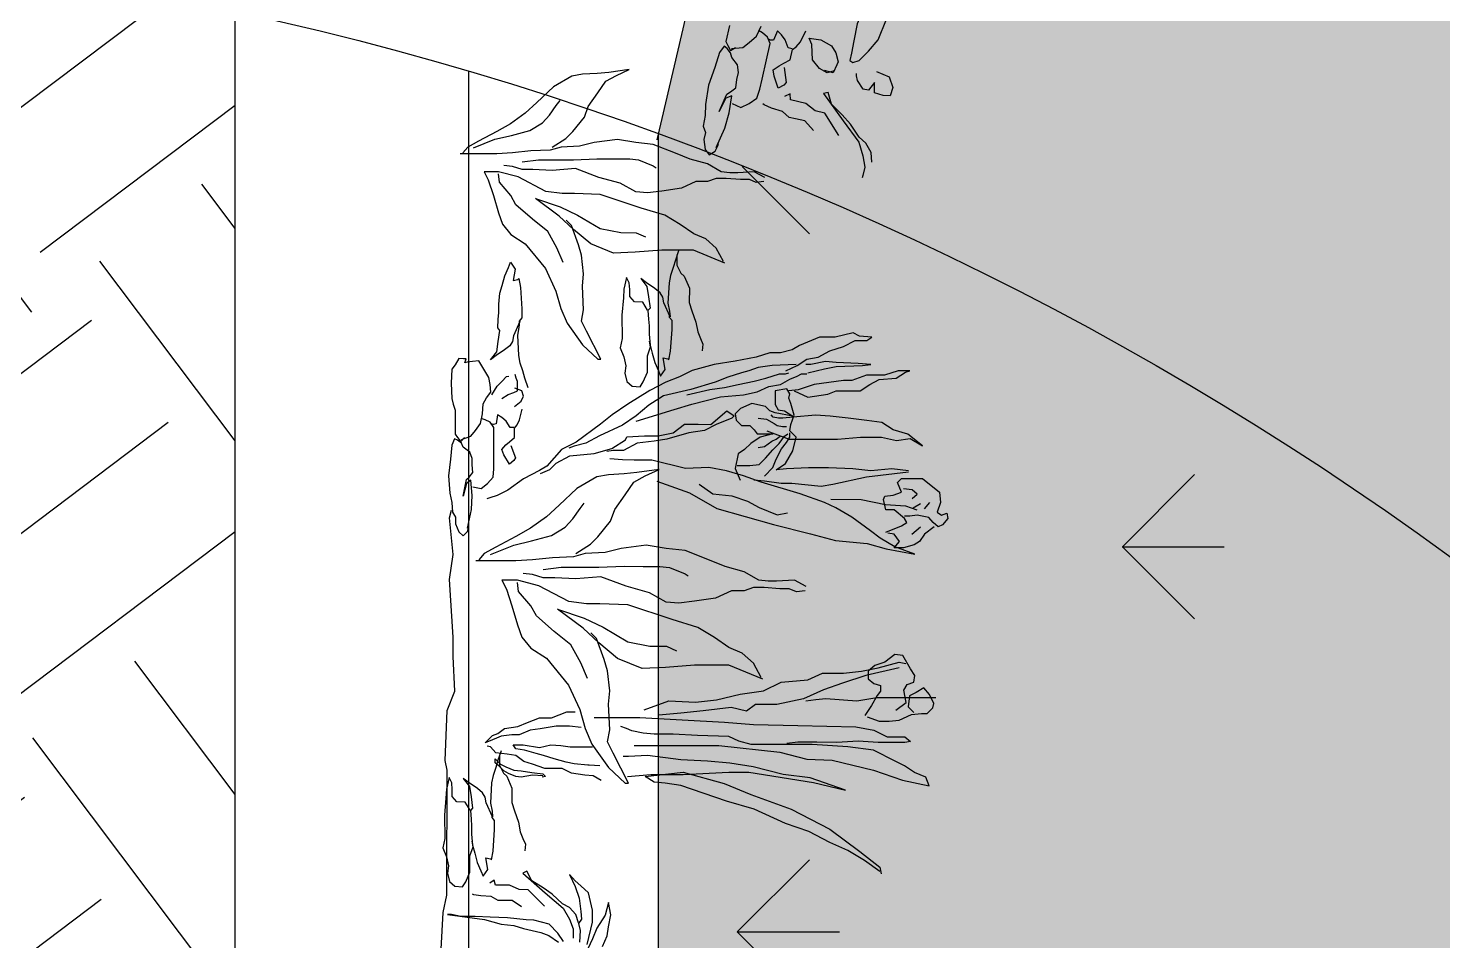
# Model space of a CAD drawing. Header units: metres. Extents: x 97 to 197, y 104 to 205.
# Drawn here: x 187.0386 to 187.3024, y 111.7792 to 111.9494 of the extents above; entities that cross this region are included whole.
import ezdxf

# ---------------------------------------------------------------- set-up
doc = ezdxf.new("R2010")
doc.units = ezdxf.units.M
for name, color, linetype in [('1-ALV_CORTE', 5, 'Continuous'), ('14-ANOTAÇÃO', 7, 'Continuous'), ('18-HATCH', 1, 'Continuous'), ('23-FAC_5ª', 1, 'Continuous'), ('5-PISO', 1, 'Continuous'), ('6-VEGETAÇÃO', 104, 'Continuous')]:
    doc.layers.add(name, color=color, linetype=linetype)
pattern_1 = [(0, (96.6497323752526, 180.4617932668933), (0.07184204896000002, 0.07184204895999999), [0.01905, -0.12463409792]), (315, (96.6497323752526, 180.4617932668933), (0.07184204896855324, 0.07184204896855322), [0.01905, -0.08255]), (45, (96.6497323752526, 180.4617932668933), (-0.0718420489685532, 0.07184204896855324), [0.01905, -0.08255])]

# ---------------------------------------------------------------- blocks, each defined once
blk = doc.blocks.new('A$C20B154FB')
at = {"layer": '6-VEGETAÇÃO', "color": 72}
for points in [[(3606.647990528494, 1100.950123314993), (3606.647990528494, 1072.453135338219), (3606.647990528494, 1041.581411422303), (3606.647990528494, 1015.459159384685), (3606.647990528494, 975.0884917121002), (3599.520388669422, 932.3430881003587), (3604.272123242146, 865.8501683901995), (3601.896255955799, 844.4773882308946), (3599.520388669422, 823.104764778458)], [(3960.391127254668, 993.2152630058408), (3973.862433511094, 1026.877309485601), (3980.597981531027, 1038.097991645569), (3989.578852368664, 1033.609750122952), (4007.54038382732, 1011.168385803103), (4007.54038382732, 993.2152630058408), (4029.992560921382, 988.7270214832242), (4036.728108941315, 990.9712205979595), (4038.973221542459, 1008.924186688368), (4045.708979778894, 1026.877309485601), (4065.915834055282, 1017.90082644044), (4074.896494676388, 1026.877309485601), (4074.896494676388, 1071.760038125329), (4045.708979778894, 1107.666283719867), (4023.256802684919, 1109.910326127734), (4003.04994840853, 1103.177885490411), (3996.314400388597, 1112.154525242455), (4000.804835807387, 1123.375207402394), (3989.578852368664, 1125.619249810261), (3976.107546112238, 1114.398567650322), (3971.617110693449, 1105.422084605132), (3980.597981531027, 1094.201402445207), (3991.823964969808, 1085.224919400018), (3996.314400388597, 1060.539355965419), (3994.069077570923, 1044.830432282877), (3994.069077570923, 1033.609750122952)], [(3504.485066566529, 457.3937063724297), (3504.485066566529, 559.5078218768758), (3504.485066566529, 637.874421282846), (3490.229862848559, 768.4855247640517), (3475.97465913053, 825.4795007176144), (3473.59879184427, 880.0985840251524), (3452.215776050667, 967.9642838946311), (3430.832760257181, 1029.707731726521), (3418.9534238255, 1086.701550973186), (3437.960572332697, 1079.577343155703), (3447.46404147803, 1055.82998376411), (3461.719245196029, 1034.457203604819), (3471.222714341362, 1015.459159384685), (3494.981597421196, 967.9642838946311), (3502.109199280239, 913.3450438802247), (3506.860933852877, 837.3531804134109), (3506.860933852877, 792.2330408625276), (3506.860933852877, 742.3632727264485), (3506.860933852877, 706.7420769322198), (3513.988535711891, 680.619981601456), (3523.492215073697, 659.247201442151), (3525.868082360044, 592.7542817319627), (3528.243949646392, 540.5099343635957), (3528.243949646392, 500.1391099841567), (3530.61981693274, 476.3917505925929), (3535.371551505377, 452.6442344941315), (3540.123286078073, 440.7705547983205), (3544.87502065071, 428.8967183956411)], [(3566.258036444226, 954.0330602509493), (3556.754567298893, 980.1551555816841), (3556.754567298893, 1001.527935740989), (3559.13043458524, 1022.900715900279), (3571.009771016921, 1049.022811231043), (3573.385638303298, 1070.395591390348), (3573.385638303298, 1082.26927108613), (3585.264974734891, 1094.143107488781), (3594.768443880253, 1096.517843427951), (3613.775592387479, 1087.018899671326), (3628.03079610542, 1075.145063268661), (3618.527326960088, 1058.521911694537), (3611.399725101102, 1044.273339352716), (3587.640842021239, 1041.898603413574), (3575.761505589646, 1053.77243981621)], [(3971.617110693449, 1096.445601559957), (3955.900691835879, 1076.248279647945), (3940.184272978309, 1065.027597488006), (3933.448724958376, 1053.806915328067), (3926.712966721883, 1031.365551008203), (3926.712966721883, 1011.168385803103), (3940.184272978309, 1022.389067963028), (3955.900691835879, 1011.168385803103), (3958.145804437023, 997.7035045284283)], [(4009.785706645023, 1076.248279647945), (4023.256802684919, 1087.468961807885)], [(3563.882169157965, 372.2200911402324), (3563.882169157965, 469.5847347663512), (3559.13043458524, 559.8250138681324), (3554.378489796072, 650.0654496767675), (3549.626755223406, 711.808897508643), (3547.250887937058, 806.798648488766), (3544.87502065071, 930.285544152488), (3537.747418791725, 968.2814758859022), (3523.492215073697, 996.7784638626908), (3523.492215073697, 1034.77439559609), (3513.988535711891, 1046.648075291872), (3511.612668425543, 1034.77439559609), (3511.612668425543, 977.7804196425277), (3513.988535711891, 935.0350160308153), (3511.612668425543, 889.914876479932), (3511.612668425543, 847.169472868205), (3511.612668425543, 806.798648488766), (3509.236801139195, 783.0512890971586)], [(3580.513240162254, 1015.77650808281), (3597.144311166572, 1037.149131535276), (3623.279061532783, 1032.399659656949), (3635.158397964464, 1039.523867474418), (3639.910342753661, 1053.77243981621), (3654.16554647166, 1056.147175755395), (3668.420750189689, 1046.648075291872), (3696.93136784219, 1030.024923717778), (3699.307235128537, 1013.401615436786), (3682.67616412419, 992.0289919843635), (3675.548352048645, 970.6562118250586), (3663.669015616964, 956.4077961901057), (3647.037944612675, 956.4077961901057), (3637.534265250753, 968.2814758859022), (3632.782530678116, 982.5300482277235), (3620.903194246435, 982.5300482277235), (3611.399725101102, 975.4056837033713), (3590.016709307587, 963.5320040075749), (3568.633903730573, 949.2835883726075)], [(4068.173559648567, 504.9257213911769), (4043.476269953389, 574.4938567586069), (4009.798319637164, 632.8414666729805), (3976.120159104379, 754.0247713174758), (3955.913304828049, 832.5695464369928), (3942.442208788154, 886.428758121896), (3935.706450551661, 953.7528510814736), (3924.48046711291, 994.1473381986289), (3913.241870682046, 1055.294516382317), (3928.958289539587, 1012.655986857339), (3946.919820998242, 981.2381394922559), (3962.636239855812, 961.0408175802731), (3991.823964969808, 920.64648717003), (4012.030819246196, 886.9844406901975), (4023.256802684919, 862.2988772556419), (4041.218544360192, 810.6837079785764), (4065.915834055282, 727.6506913364719), (4079.386930095177, 689.5004033340956), (4090.613123750489, 653.59431444644), (4097.348671770393, 615.4440264440345), (4095.103348952747, 566.0728995748359), (4113.065090627962, 494.2605650926707), (4113.065090627962, 456.1102770902944), (4113.065090627962, 431.4248703625781), (4115.310203229135, 404.495264520112)], [(3955.900691835879, 1049.318673805479), (3971.617110693449, 1067.271796602741)], [(4029.992560921382, 875.7637585302873), (4029.992560921382, 940.8436523751297), (4018.766367266129, 992.4588216521952), (4016.521254664985, 1035.097351177174), (4007.54038382732, 1059.782757904904)], [(4012.030819246196, 1051.562872920229), (4021.011690083775, 1067.271796602741)], [(4032.237673522526, 1049.318673805479), (4041.218544360192, 1060.539355965419), (4050.199415197771, 1049.318673805479), (4052.444527798914, 1031.365551008203)], [(4175.930766058184, 739.6279715568962), (4157.969234599499, 786.7547426044766), (4157.969234599499, 822.6609881990007), (4157.969234599499, 889.985081158593), (4162.459670018317, 939.3560513209231), (4162.459670018317, 984.2387799606367), (4155.723911781854, 1015.65662732569), (4160.214347200643, 1044.830432282877), (4144.497928343131, 1071.760038125329), (4169.195218038221, 1040.34219076029), (4178.176088875829, 1008.924186688368), (4193.892507733428, 984.2387799606367), (4198.382943152217, 952.8209325955977), (4202.873378571036, 912.4264454784716), (4207.363813989825, 874.2761574760661), (4209.608926590969, 842.8581534041441), (4205.118491172179, 795.7313823565783), (4202.873378571036, 773.2900180366996), (4202.873378571036, 764.3135349914955), (4205.118491172179, 753.0928528315562), (4209.608926590969, 748.6044546021003)], [(3670.796617475949, 1022.583523909008), (3654.16554647166, 951.3411323205219), (3637.534265250753, 901.4713641844282), (3623.279061532783, 861.1006965118722), (3604.272123242146, 818.3552929001453), (3592.392576593935, 761.3613169465971), (3592.392576593935, 716.2411773957137), (3578.137372875906, 697.2431331755506), (3585.264974734891, 663.9966733204783), (3578.137372875906, 604.6279614277591), (3573.385638303298, 557.133085937734), (3568.633903730573, 509.6382104476652)], [(3580.513240162254, 478.7664865317347), (3599.520388669422, 531.0108339000872), (3597.144311166572, 588.0048098536645), (3601.896255955799, 633.1249494045478), (3613.775592387479, 682.9947175405978), (3620.903194246435, 732.864328969823), (3639.910342753661, 770.8602607032226), (3644.662077326328, 827.8542366567563), (3658.917281044269, 858.7259605727304), (3658.917281044269, 903.8461001236137), (3663.669015616964, 941.8420318570134), (3670.796617475949, 977.463227651242), (3682.67616412419, 1022.583523909008), (3680.300086621282, 1036.83193954399)], [(4088.367800932785, 1041.829791814511), (4077.141817494034, 952.0643345350691), (4061.425398636522, 880.2520000529039), (4056.934963217704, 855.5664366182755), (4063.670511237608, 792.7307418881828), (4063.670511237608, 770.2893775683333), (4068.160946656397, 734.3831319737947), (4070.406269474101, 711.9417676539451)], [(4090.613123750489, 1041.829791814511), (4095.103348952747, 1005.923546219972), (4090.613123750489, 961.0408175802731), (4095.103348952747, 922.8905295778677), (4097.348671770393, 871.2753603008314), (4097.348671770393, 828.636830775853), (4095.103348952747, 781.5100597282435), (4092.858236351603, 759.068695408394), (4106.329542608029, 779.2658606134937), (4133.271944904322, 794.9747842960496), (4162.459670018317, 801.7072249333723), (4175.930766058184, 788.2423436587269), (4189.402072314551, 790.486542773433), (4209.608926590969, 797.2189834107703), (4234.306216286117, 790.486542773433), (4245.532199724927, 785.9983012508601), (4254.513070562505, 788.2423436587269), (4265.739054001257, 781.5100597282435), (4261.248618582438, 756.8244962936442), (4243.287087123754, 756.8244962936442), (4232.061103685002, 756.8244962936442), (4220.83491002972, 763.5569369310106), (4218.589797428547, 777.0216614987876), (4207.363813989825, 794.9747842960496), (4214.099362009758, 756.8244962936442), (4218.589797428547, 745.603814133734), (4227.570668266213, 736.6273310885445), (4234.306216286117, 707.4535261313285), (4223.080232847424, 682.7679626967438), (4211.854249408614, 671.5472805368336), (4198.382943152217, 673.7914796515397), (4187.156959713495, 685.012161811479), (4187.156959713495, 702.9652846087556), (4178.176088875829, 711.9417676539451), (4169.195218038221, 718.6742082912679), (4169.195218038221, 732.1390895659279), (4169.195218038221, 745.603814133734), (4169.195218038221, 752.3362547710567), (4162.459670018317, 725.4066489285906), (4148.988363761833, 705.2093270166224), (4135.517057505465, 691.7446024488017), (4126.536396884389, 678.2797211741563), (4095.103348952747, 671.5472805368336), (4070.406269474101, 682.7679626967438)], [(4261.248618582438, 797.2189834107703), (4247.777522542543, 826.3927883679717), (4254.513070562505, 869.0313178929646), (4261.248618582438, 886.9844406901975), (4261.248618582438, 907.1816058953409), (4261.248618582438, 938.5994532603945), (4274.719924838835, 958.7967751723918), (4285.945908277645, 978.9939403775352), (4288.19123109529, 1014.900185972045), (4301.662327135156, 1035.097351177174), (4303.907649952831, 1044.073834222378), (4303.907649952831, 1019.388427494661), (4294.926779115223, 990.21462253746), (4294.926779115223, 952.0643345350691), (4283.700795676501, 920.64648717003), (4283.700795676501, 902.6933643727534), (4279.210360257624, 871.2753603008314), (4274.719924838835, 839.8575129357632), (4263.493941400113, 806.1954664559598), (4261.248618582438, 785.9983012508601)], [(3236.010801911762, 982.2126995295839), (3259.769474775123, 948.966239674497), (3281.152490568609, 913.3450438802247), (3297.783561572956, 875.3491121468251), (3321.54244465279, 830.2289725959417), (3338.173515657138, 780.3593611667311), (3369.060000595986, 713.8664414565428), (3385.691071600275, 654.4977295638237), (3418.9534238255, 557.133085937734), (3423.705158398167, 523.886626082618), (3426.081025684514, 500.1391099841567), (3437.960572332697, 481.1412224708911), (3447.46404147803, 561.8825578160322), (3423.705158398167, 649.7482576855255), (3399.946485534863, 706.7420769322198), (3369.060000595986, 792.2330408625276), (3326.294179225457, 875.3491121468251), (3278.776623282291, 939.4672959178715), (3245.514271057094, 982.2126995295839), (3231.259067339095, 984.5874354687548)], [(4303.907649952831, 779.2658606134937), (4315.133633391553, 803.9514240481221), (4328.604939648008, 824.1485892532364), (4333.095375066798, 848.8341526878212), (4346.566471106693, 873.5195594155375), (4355.547341944271, 902.6933643727534), (4369.018648200727, 927.3787711004697), (4369.018648200727, 952.0643345350691), (4375.754196220631, 963.2850166949793), (4377.999308821774, 936.3554108525423), (4384.735067058267, 922.8905295778677), (4375.754196220631, 884.7402415754914), (4375.754196220631, 851.0781950957025), (4357.792454545444, 808.4396655707096), (4348.811793924338, 792.7307418881828), (4342.076035687845, 768.045178453598), (4342.076035687845, 745.603814133734), (4333.095375066798, 716.4300091765181), (4324.114504229219, 671.5472805368336), (4317.378745992697, 626.6647086039593), (4303.907649952831, 579.537780849525), (4290.436343696434, 552.6081750070589), (4279.210360257624, 523.434370049843), (4261.248618582438, 489.7723235700541), (4232.061103685002, 442.6455525224737), (4209.608926590969, 408.9835060426994), (4189.402072314551, 384.2979426080856), (4151.233686579537, 332.6829300379031), (4135.517057505465, 301.2649259659811), (4099.593784371536, 269.847078600942), (4090.613123750489, 254.1381549184152), (4072.651382075244, 220.4761084386264), (4047.954092380038, 186.8140619588376), (4036.728108941315, 164.372697638988), (4032.237673522526, 148.6637739564612), (4029.992560921382, 141.9313333191094)], [(4299.417214534013, 826.3927883679717), (4308.39808537162, 862.2988772556419), (4312.88852079041, 886.9844406901975), (4315.133633391553, 943.0878514898795), (4317.378745992697, 961.0408175802731), (4319.624068810343, 934.111211737807), (4321.869181411486, 886.9844406901975), (4324.114504229219, 864.543076370348), (4317.378745992697, 833.1250722984405), (4317.378745992697, 821.9043901385157)], [(3437.960572332697, 443.1452907374769), (3442.712306905421, 493.0149021666875), (3442.712306905421, 561.8825578160322), (3447.46404147803, 659.247201442151), (3447.46404147803, 701.9926050538925), (3426.081025684514, 839.7279163525673), (3409.449954680196, 908.5955720019119), (3435.584705046349, 832.6037085350981), (3442.712306905421, 775.6097325815645), (3459.34337790971, 711.4917055173864), (3466.470979768696, 661.6219373813365), (3471.222714341362, 614.1270618912531), (3473.59879184427, 557.133085937734), (3483.102260989515, 485.8906943492038), (3480.726393703226, 445.5200266766187), (3480.726393703226, 433.6461902739684)], [(3834.672179169836, 821.3488642770535), (3832.427066568722, 803.3957414797915), (3839.162614588655, 787.6868177972647), (3839.162614588655, 767.4896525921504), (3841.4079374063, 733.8276061123615), (3841.4079374063, 711.3862417924829), (3834.672179169836, 691.1889198805002), (3834.672179169836, 664.2593140380341), (3818.955760312325, 630.5972675582452), (3812.220212292392, 585.7145389185025), (3807.729776873603, 552.0526491456258), (3809.974889474659, 525.1228865962767), (3830.181743751047, 489.216797708621), (3843.653050007444, 439.8458275463054), (3863.859904283832, 385.9864591545338), (3859.369468865043, 332.1272474696016), (3861.614791682689, 287.2445188298734), (3861.614791682689, 262.5591121021425), (3868.350339702651, 240.117747782293), (3870.595452303794, 219.9204258703103)], [(3843.653050007444, 823.5930633917887), (3857.124356263899, 798.907499957204), (3854.879033446166, 760.7572119547985), (3854.879033446166, 742.804089157522), (3857.124356263899, 722.6069239524222), (3875.085887722526, 691.1889198805002), (3886.311871161277, 650.7945894702134), (3899.783177417732, 617.1325429904682), (3919.990031694062, 565.5173737134028), (3924.48046711291, 525.1228865962767), (3931.216015132872, 482.4843570712983), (3924.48046711291, 428.6251453863661), (3915.499596275331, 394.9630989066063), (3913.254483674158, 352.3245693816134), (3906.518725437665, 327.6390059470141), (3904.273612836521, 282.7562773072859), (3899.783177417732, 240.117747782293), (3897.538064816617, 204.211502187798), (3897.538064816617, 163.8170150706719), (3897.538064816617, 141.3758074576617), (3897.538064816617, 118.9344431378122)], [(4196.137620334543, 460.5985186128819), (4220.83491002972, 541.3874928471487), (4232.061103685002, 579.537780849525), (4247.777522542543, 640.1294331717509), (4252.267957961332, 689.5004033340956), (4259.003505981294, 718.6742082912679), (4270.229489420046, 743.3597717258672), (4274.719924838835, 768.045178453598), (4285.945908277645, 788.2423436587269), (4292.68166651408, 803.9514240481221), (4297.171891716367, 812.9279070932971), (4297.171891716367, 824.1485892532364)], [(4061.425398636522, 595.2467045320518), (4041.218544360192, 624.4205094892241), (4036.728108941315, 664.8149966063502), (4025.502125502564, 698.4770430861681), (4012.030819246196, 723.1624498138553), (3996.314400388597, 761.3127378162608), (4000.804835807387, 783.7541021361103)], [(4079.386930095177, 734.3831319737947), (4097.348671770393, 752.3362547710567), (4115.310203229135, 759.068695408394), (4137.762380323111, 770.2893775683333), (4151.233686579537, 781.5100597282435), (4162.459670018317, 788.2423436587269), (4171.440540855896, 788.2423436587269)], [(4101.83910718924, 676.0356787662895), (4101.83910718924, 702.9652846087556), (4104.084219790326, 723.1624498138553), (4117.555526046752, 736.6273310885445), (4135.517057505465, 752.3362547710567), (4148.988363761833, 765.8009793388483), (4164.704782619461, 777.0216614987876), (4169.195218038221, 783.7541021361103)], [(4317.378745992697, 801.7072249333723), (4315.133633391553, 750.0920556563215), (4310.643197972764, 720.9184074060176), (4303.907649952831, 700.7210854940058), (4299.417214534013, 685.012161811479), (4290.436343696434, 655.8383568542777), (4279.210360257624, 628.908751011797), (4263.493941400113, 577.2935817347752), (4250.022635143716, 518.94612852727), (4229.815780867328, 487.5282811622164), (4207.363813989825, 460.5985186128819), (4187.156959713495, 431.4248703625781), (4164.704782619461, 382.0539002002333), (4148.988363761833, 352.8800952430465), (4142.252815741958, 328.1945318084472), (4137.762380323111, 316.9738496485224)], [(4202.873378571036, 720.9184074060176), (4200.628055753332, 738.8713734963821), (4191.647395132284, 754.580297178938), (4187.156959713495, 761.3127378162608), (4184.911636895849, 772.533419976171), (4184.911636895849, 781.5100597282435)], [(4252.267957961332, 568.3170986895711), (4263.493941400113, 617.6880688519013), (4267.984376818902, 649.1060729238234), (4274.719924838835, 678.2797211741563), (4281.455472858768, 711.9417676539451), (4288.19123109529, 736.6273310885445), (4297.171891716367, 765.8009793388483), (4297.171891716367, 779.2658606134937), (4299.417214534013, 785.9983012508601)], [(4140.007492924255, 720.9184074060176), (4142.252815741958, 734.3831319737947), (4153.47879918071, 750.0920556563215), (4157.969234599499, 759.068695408394), (4164.704782619461, 768.045178453598)], [(3649.413811898994, 728.1148570914957), (3680.300086621282, 711.4917055173864), (3701.683102414798, 687.7441894189251), (3713.562438846478, 659.247201442151), (3734.945454640023, 628.3754775262205), (3756.328260217007, 592.7542817319627), (3772.959541437885, 538.1350417175709), (3803.845816160174, 443.1452907374769), (3806.221893663082, 383.7765788447578), (3806.221893663082, 355.2795908679836), (3810.973628235719, 317.2836591345695), (3844.235770244413, 253.1654753635521), (3856.115316892596, 208.0453358126688), (3856.115316892596, 174.7988759575528), (3837.10816838537, 184.297819714222), (3801.469948873913, 196.1714994099893), (3761.079994789645, 208.0453358126688), (3734.945454640023, 217.5442795692943), (3711.186571560218, 236.5423237894138), (3689.803765983117, 269.7887836445298), (3632.782530678116, 317.2836591345695), (3580.513240162254, 341.0311752330163), (3540.123286078073, 352.9048549288273), (3506.860933852877, 367.1532705637801), (3456.967510623363, 402.7746230649209), (3423.705158398167, 438.3958188591787), (3423.705158398167, 445.5200266766187), (3487.853995562211, 412.2735668215464), (3511.612668425543, 400.399730418867), (3537.747418791725, 405.1493590040627), (3592.392576593935, 402.7746230649209), (3620.903194246435, 405.1493590040627), (3663.669015616964, 400.399730418867), (3687.427898696857, 393.2755226014124), (3732.569587353646, 376.6523710272886), (3744.448923785327, 364.7785346245946)], [(3646.074942662672, 731.5834069976263), (3675.548352048645, 659.247201442151), (3675.548352048645, 635.4996853436896), (3675.548352048645, 585.630073914479), (3670.796617475949, 523.886626082618), (3668.420750189689, 474.0170146534365), (3689.803765983117, 421.7725105781719), (3723.066118208371, 381.4018429056014), (3753.95239293066, 348.1553830505291), (3794.342347014841, 293.5361430361081), (3775.335408724204, 350.5301189896709), (3756.328260217007, 390.9007866622414), (3725.44198549469, 443.1452907374769), (3715.938306132826, 490.640166227502), (3715.938306132826, 526.2613620217744), (3706.434836987522, 547.6341421810648)], [(4707.538663426152, 732.1506979288097), (4705.466251794365, 715.5785845774953), (4711.68368073579, 701.0780396397749), (4711.68368073579, 682.4345025273797), (4713.756286413671, 651.3618442383158), (4713.756286413671, 630.6467387122975), (4707.538663426152, 612.0030569473747), (4707.538663426152, 587.1449592466524), (4693.031199865305, 556.0723009576177), (4686.81377092388, 514.6420899055665), (4682.668753614154, 483.5695762690302), (4684.74116524597, 458.7113339157804), (4703.393646116456, 425.5672518656356), (4715.828698045516, 379.994048638895), (4734.481178915972, 330.2777085849375), (4730.336161606305, 280.5615131834638), (4732.408767284156, 239.1313021314127), (4732.408767284156, 216.3447728442989), (4738.626196225639, 195.6296673182514), (4740.698607857485, 176.9859855533432)], [(4715.828698045516, 734.2222663424182), (4728.263749974518, 711.4355924027914), (4726.191144296667, 676.2199419390381), (4726.191144296667, 659.6478285877238), (4728.263749974518, 641.0042914752994), (4744.843625167152, 612.0030569473747), (4755.206071418303, 574.7159827225114), (4767.641123347275, 543.6433244334912), (4786.293604217732, 495.9985527931276), (4790.438621527428, 458.7113339157804), (4796.656050468941, 419.3526912773668), (4790.438621527428, 369.6364958758786), (4782.148586908093, 338.5638375868439), (4780.076175276277, 299.2051949484012), (4773.858552288788, 276.4185210087453), (4771.786140656943, 234.9883099567378), (4767.641123347275, 195.6296673182514), (4765.568711715518, 162.4854406156228), (4765.568711715518, 125.1982217382902), (4765.568711715518, 104.4832608647703), (4765.568711715518, 83.76815533872286)], [(4083.877365513967, 256.382197326282), (4092.858236351603, 276.5795192382648), (4106.329542608029, 290.0442438060418), (4122.045961465599, 319.2180487632577), (4126.536396884389, 370.8332180403231), (4137.762380323111, 408.9835060426994), (4155.723911781854, 438.1573109999008), (4162.459670018317, 440.4013534077385), (4164.704782619461, 478.5516414101439), (4164.704782619461, 507.7254463673307), (4171.440540855896, 539.1432937323989), (4189.402072314551, 563.8288571669691), (4189.402072314551, 593.0026621241705), (4189.402072314551, 619.9322679666366), (4218.589797428547, 653.59431444644), (4207.363813989825, 669.3032381289522), (4202.873378571036, 664.8149966063502), (4189.402072314551, 631.1529501265468), (4175.930766058184, 606.4673866919911), (4171.440540855896, 572.8053402121586), (4157.969234599499, 525.6785691645928), (4153.47879918071, 498.7489633221267), (4148.988363761833, 462.8427177276171), (4133.271944904322, 433.6689127704158), (4133.271944904322, 411.2275484505517), (4131.026832303178, 397.7628238827456)], [(4536.530939791526, 646.0885374498466), (4565.041347227467, 630.7440898429631), (4584.779515652248, 608.8233057520702), (4595.745056973799, 582.5183937735128), (4615.48322539861, 554.0214178511233), (4635.221199777385, 521.1403140410403), (4650.573151673569, 470.7225540277577), (4679.083559109567, 383.0397069691971), (4681.276861419872, 328.2378190682357), (4681.276861419872, 301.9329070896783), (4685.663077948469, 266.8597393357486), (4716.366593648825, 207.6737235471082), (4727.332329016383, 166.0243639616674), (4727.332329016383, 135.3353240954311), (4709.787268855871, 144.1035798708181), (4676.89045084524, 155.0638995899935), (4639.607416305953, 166.0243639616674), (4615.48322539861, 174.7926197370107), (4593.551948709501, 192.3292759402248), (4573.813974330697, 223.0183158064901), (4521.178987895255, 266.8597393357486), (4472.930412034475, 288.780523426627), (4435.647377495305, 299.7408431458462), (4404.943667749001, 312.8932268088538), (4358.888200152462, 345.7744752714498), (4328.184490406129, 378.6555790815328), (4328.184490406129, 385.2317709130439), (4387.398801634467, 354.5427310468076), (4409.329884277511, 343.5822666751046), (4433.454269230977, 347.966539215282), (4483.895953356026, 345.7744752714498), (4510.213446573762, 347.966539215282), (4549.689589377376, 343.5822666751046), (4571.620866066456, 337.0060748435935), (4613.290117134311, 321.6616272367246), (4624.255658455862, 310.7011628650216)], [(4533.448906650272, 649.2902758247074), (4560.655130698928, 582.5183937735128), (4560.655130698928, 560.5976096826344), (4560.655130698928, 514.5641222095), (4556.268914170243, 457.570170364721), (4554.075805905944, 411.5366828916303), (4573.813974330697, 363.3109868221509), (4604.517684077058, 326.0457551244035), (4633.028091513086, 295.3567152581672), (4670.311126052315, 244.9389552448556), (4652.766259937867, 297.548779202014), (4635.221199777385, 334.8140108997468), (4606.710792341357, 383.0397069691971), (4597.938165238098, 426.8811304984847), (4597.938165238098, 459.7622343085532), (4589.165732180933, 479.4909544555994)], [(4551.02926333691, 547.0271541306429), (4528.732889036793, 547.0271541306429), (4512.010487032967, 555.3843316174753), (4505.042779105104, 562.3487466429651), (4479.959418656887, 573.4915695962263), (4449.301762502379, 573.4915695962263), (4431.185948277038, 579.0631016166008), (4407.496000050334, 587.420279103404), (4386.593037971819, 591.5988075749628), (4372.657783821167, 597.170219051608), (4360.115941892029, 602.7417510719824), (4346.180687741347, 601.348868066867)], [(3879.576323141373, 262.5591121021425), (3884.066758560162, 300.709400104548), (3884.066758560162, 343.3479296295409), (3884.066758560162, 381.4982176319172), (3886.311871161277, 435.3575860237179), (3886.311871161277, 475.751916433961), (3886.311871161277, 511.6581620284996), (3884.066758560162, 531.8553272335994), (3870.595452303794, 565.5173737134028), (3866.105016884947, 572.2498143507255)], [(4559.29724139045, 550.2284344392974), (4539.156718516373, 543.5181256340438), (4523.491705687076, 539.0445060680358), (4506.707855772809, 533.4526021542988), (4491.043004648469, 530.0973874797928), (4447.404800825374, 527.8605776967888), (4430.620950911107, 531.2157923712803), (4418.312772746664, 532.3341972627823), (4448.52379961533, 518.9134591085458), (4460.831977779802, 516.6767698693002), (4469.783321279363, 511.0847454117902), (4478.734826484026, 499.9008170405723), (4491.043004648469, 482.0065798640717), (4499.994348148059, 469.7042466013081), (4483.210498233791, 483.1249847555737), (4460.831977779802, 486.4801994300506), (4437.334620240843, 489.8352935607982), (4431.739949701063, 485.3617945385631), (4413.83710099684, 486.4801994300506), (4399.291086957499, 487.5986043215526), (4381.388399958261, 487.5986043215526), (4357.890880714258, 489.8352935607982), (4341.107030799991, 494.3089131268061), (4320.96634622087, 499.9008170405723), (4303.063659221662, 507.7295307373133), (4291.874318142131, 512.2031503032922), (4306.4203321815, 522.2686737830372), (4331.036688510474, 517.7950542170584), (4328.798852635548, 527.8605776967888), (4326.56101676065, 530.0973874797928), (4345.582702549815, 533.4526021542988), (4391.458580542792, 536.8076962850464), (4410.480428036972, 536.8076962850464), (4417.193935661693, 531.2157923712803), (4423.907443286414, 531.2157923712803)], [(3913.254483674158, 332.1272474696016), (3933.461337950517, 363.5450948346552), (3949.177756808116, 379.2541752240795), (3982.855917340901, 406.183781066502), (4007.552996819461, 415.1602641117061), (4038.986044751102, 437.6016284315556), (4065.928447047452, 455.5547512288322), (4079.39975330382, 480.2401579565485), (4092.870849343773, 509.4139629137644), (4086.135301323782, 462.2871918661549), (4083.889978506195, 435.3575860237179), (4081.644865904964, 401.695539543929), (4077.154430486175, 377.0099761093297), (4052.457140790997, 334.3714465843514), (4016.533867657097, 296.221158581975), (3991.836577961949, 269.2913960326259), (3967.139288266742, 235.6295062597201), (3949.177756808116, 204.211502187798), (3926.725579714053, 161.572972662776), (3913.254483674158, 136.8874092282058), (3899.783177417732, 125.6667270682665)], [(4432.858786785975, 484.2433896470611), (4449.642798405286, 474.1778661673161), (4450.761635490227, 456.28362899083), (4461.950814864715, 446.2181055110559), (4476.496828904113, 446.2181055110559), (4491.043004648469, 445.0997006195685), (4502.232184022985, 439.5076761620876), (4477.61582769407, 433.9157722483214), (4458.594141904876, 432.797367356834), (4421.669607411488, 429.4421526823135), (4372.436894753657, 430.5605575738446), (4352.296210174507, 426.0870585515804), (4333.274524385342, 433.9157722483214), (4314.252838596178, 438.389391814344), (4298.587987471867, 436.1525820313254), (4280.685138767643, 440.6260810535896), (4270.614796478068, 451.8100094248221), (4269.495797688112, 468.5858417098207), (4279.566139977687, 475.2962710588181), (4300.825823346793, 484.2433896470611), (4322.085345010826, 484.2433896470611), (4335.512360260269, 484.2433896470611), (4354.534207754448, 490.9536984523147), (4366.842385918921, 488.7168886692962)], [(4748.98864247679, 216.3447728442989), (4753.133659786457, 251.5604233080521), (4753.133659786457, 290.9190659464948), (4753.133659786457, 326.1347164102481), (4755.206071418303, 375.8510564642056), (4755.206071418303, 413.1381306890398), (4755.206071418303, 446.2823573916685), (4753.133659786457, 464.9258945040783), (4740.698607857485, 495.9985527931276), (4736.553590547817, 502.2131133814255)], [(4780.076175276277, 280.5615131834638), (4798.728656146792, 309.5626030589046), (4813.236119707552, 324.0632926491235), (4844.323652507068, 348.9213903498603), (4867.120956641214, 357.2073746992683), (4896.136077808915, 377.9224802252866), (4921.005987620825, 394.4945935766009), (4933.441039549856, 417.2811228637584), (4945.875897432823, 444.2107889780746), (4939.65846849131, 400.7091541649279), (4937.585862813488, 375.8510564642056), (4935.513451181701, 344.7783981751418), (4931.368433871976, 321.991724235515), (4908.570935691852, 282.6330815970723), (4875.410991260549, 247.4174311333336), (4852.613493080426, 222.5591887801129), (4829.815994900215, 191.4866751435766), (4813.236119707552, 162.4854406156228), (4792.511033159244, 123.1267979771801), (4780.076175276277, 100.3401240375679), (4767.641123347275, 89.9825712745369)], [(3075.138603863248, 390.6562636699528), (3098.284899787599, 400.1825949660852), (3117.346688423568, 402.9043522462016), (3143.216097010241, 408.3479873502365), (3169.085667301872, 402.9043522462016), (3141.85454067908, 396.0998987739877), (3114.623575761274, 378.4081750936894), (3091.477118131879, 368.881843797586), (3050.630589902692, 349.8291812053358)], [(3079.223272856674, 357.9945735895017), (3126.877582741581, 368.881843797586), (3152.746991328197, 368.881843797586), (3189.508850563958, 360.7163308696472), (3204.48597020653, 344.3855461013009), (3215.378420855646, 332.1374575250375), (3228.993822462042, 319.8893689487741), (3203.124413875397, 332.1374575250375), (3178.616399914841, 340.3028499092179), (3150.023878665932, 344.3855461013009), (3133.685202692257, 345.7464850132528), (3124.154470079258, 338.9419109972514), (3109.177350436716, 343.0246071893635), (3084.669336476189, 341.6637888211553)], [(3086.030892807321, 307.6411598287814), (3103.731125112157, 295.3930712524889), (3122.792913748126, 276.3404086602677), (3130.962090029963, 243.678839123575), (3132.323646361125, 227.3479338114703), (3136.408315354522, 187.8817902587762), (3137.769871685683, 151.1374039862276), (3139.131428016815, 118.4757139057911), (3139.131428016815, 88.5359016492439), (3143.216097010241, 68.1224206888146), (3143.216097010241, 59.9570283046196), (3132.323646361125, 138.8893154099787), (3122.792913748126, 174.2727627705899), (3120.069801085832, 201.4908177469915), (3113.262019430142, 221.9042987074354), (3105.09268144329, 258.6486849799403), (3098.284899787599, 276.3404086602677), (3084.669336476189, 296.7540101644554)], [(3429.356199310481, 386.9370430404233), (3439.383738279343, 369.7553881742933), (3440.816153753491, 352.5738900150463), (3445.113610392495, 323.9379030427517), (3455.140939144738, 303.8925867966464), (3455.140939144738, 266.665772391294), (3463.735852422891, 240.8934467989893), (3469.465724536072, 222.2799612428789), (3482.3580944532, 205.0984630836319), (3485.223135618086, 186.4849775274779), (3488.088176783, 162.1443259183143), (3500.980546700128, 150.6899938121496), (3502.412962174305, 143.5309970690432)], [(3460.871021474537, 384.0733816604334), (3462.303436948714, 361.1647174481041), (3462.303436948714, 358.3010560681287), (3465.168478113599, 329.6650690958486), (3468.033309061953, 312.4834142297186), (3475.195806865842, 286.7110886373994), (3482.3580944532, 263.8022677182016), (3486.655551092263, 248.0524435420666), (3493.818048896181, 223.7117919328739), (3496.683090061037, 205.0984630836319), (3505.27800333919, 199.3711403236666), (3505.27800333919, 220.848130552884), (3499.547921009391, 255.2114402851294), (3505.27800333919, 279.5520918943366), (3503.845377648482, 301.029082123554), (3500.980546700128, 321.0742416627763), (3500.980546700128, 339.6875705120183), (3500.980546700128, 354.0057207050413), (3500.980546700128, 364.028222121211), (3500.980546700128, 368.3237141911814)], [(3647.037944612675, 357.6543268071546), (3680.300086621282, 343.4059111722017), (3718.314173419116, 322.0331310128968), (3746.824791071704, 286.411935218639), (3780.0871432969, 248.4160034852248), (3801.469948873913, 236.5423237894138), (3832.356433812762, 210.4200717518106), (3851.3635823199, 208.0453358126688)], [(3911.009160856542, 150.3522905028512), (3931.216015132872, 199.7232606651814), (3940.19688597045, 237.8735486675869), (3951.42286940926, 280.5120781925507), (3969.384611084446, 309.685883149752), (3987.346142543101, 325.3948068322788), (4009.798319637164, 341.1038872216741), (4021.024303075887, 350.0803702668636)], [(55.82356607250404, 338.9419109972514), (73.52363667229656, 333.4983964369603), (88.50075631483924, 319.8893689487741), (96.67009430169128, 304.9194025486358), (117.0932775638066, 283.14498267624), (130.7088408751879, 264.0923200839752), (145.6859605177306, 239.5960223877191), (166.1091437798459, 228.7088727234077), (162.0244747863908, 220.5434803392127), (119.8163902260712, 268.1750162760873), (87.13919998370693, 306.2803414605587), (63.99274235431221, 319.8893689487741), (43.56955909225508, 328.0547613329691), (27.23088311852189, 328.0547613329691), (23.14621412509587, 328.0547613329691)], [(225.55530767655, 308.7646275576844), (221.079635926726, 334.4876989746699), (203.1767872225028, 345.6716273459024), (186.3929373082356, 344.5532224544149), (184.1551014333672, 331.1324843001494), (185.2739385182795, 314.3566520151653), (204.2956243074441, 309.8830324491719), (187.5117743931769, 302.0543187524308), (187.5117743931769, 291.9887952726858), (200.9389513476344, 277.4496522269328), (208.7714577622828, 274.0945580961998), (213.2471295121068, 272.9761532046978)], [(368.4183036242903, 231.3867520793719), (347.407484292431, 260.2630068496655), (305.3856839237269, 252.3876427225186), (272.5561675454956, 253.7002435916365), (248.9189351578243, 255.012723916996), (234.4739867606258, 255.012723916996), (231.8477354097704, 261.575487175025), (238.4136063444021, 272.0759324965766), (259.4244256762322, 285.20145901262), (284.3748645918968, 298.3269855286781), (326.396503255557, 304.889748786678), (367.1050970963843, 316.7027949773765), (398.6214069466223, 310.1400317193329), (411.7531488158857, 310.1400317193329), (419.6322262784815, 323.2655582353764), (430.1377167969185, 324.5780385607359), (447.2090782500163, 331.1408018187358), (468.2198975818465, 335.0784838823311), (478.7253881002543, 328.5157206242875), (489.2307169136766, 319.3278761718102), (522.0602332918788, 294.3894240088412), (535.1921368662152, 268.138250433025), (547.0106722075143, 256.3253247860703), (556.2029561980453, 249.7625615280704)], [(3125.516026410391, 338.9419109972514), (3143.216097010241, 333.4983964369603), (3158.193216652755, 319.8893689487741), (3166.362554639607, 304.9194025486358), (3186.785737901722, 283.14498267624), (3200.401301213133, 264.0923200839752), (3215.378420855646, 239.5960223877191), (3235.801604117732, 228.7088727234077), (3231.716935124306, 220.5434803392127), (3189.508850563958, 268.1750162760873), (3156.831660321623, 306.2803414605587), (3133.685202692257, 319.8893689487741), (3113.262019430142, 328.0547613329691), (3096.923343456438, 328.0547613329691), (3092.838674463012, 328.0547613329691)], [(3542.522487399838, 343.9830625819886), (3545.387528564694, 319.6424109727814), (3545.387528564694, 291.0064240005013), (3539.657446234982, 256.6432709751243), (3536.792615286628, 235.166280745907), (3526.765076317854, 212.2574598267092), (3526.765076317854, 196.5076356505742), (3523.900245369499, 173.5988147313619), (3519.602788730437, 163.5761566083092), (3512.440290926519, 146.3945017421938), (3509.575459978223, 139.2355049990729), (3525.332660843706, 154.9853291752515), (3529.630117482739, 166.4398179882846), (3539.657446234982, 180.7578114744392), (3543.954902874073, 209.3937984467193), (3552.54981615211, 229.4389579859562), (3562.577144904382, 255.2114402851294), (3562.577144904382, 280.9837658774486), (3575.469514821511, 313.915244919699), (3575.469514821511, 331.096899785829)], [(4534.337831527228, 304.1249710335105), (4565.041347227467, 290.9725873704738), (4600.131273502397, 271.243867223413), (4626.448766720161, 238.3627634133445), (4657.152476466465, 203.2895956594439), (4676.89045084524, 192.3292759402248), (4705.401052327274, 168.2164279054996), (4722.946112487756, 166.0243639616674)], [(4778.003569598455, 112.7692452141637), (4796.656050468941, 158.3424484409334), (4804.946085088217, 193.5580989046866), (4815.308531339426, 232.9167415431293), (4831.888600578037, 259.846407657431), (4848.4684757707, 274.3469525951805), (4869.193562319037, 288.8476421853702), (4879.556008570216, 297.1336265347927)], [(91.22386897713295, 266.8140773641353), (126.6241718817619, 231.4306300035387), (126.6241718817619, 212.3780879550613), (136.1550661997462, 191.9644864508591), (136.1550661997462, 162.024674194312), (147.0473551438481, 159.3027963704226), (140.2397351931722, 149.7765856180486)], [(3160.916329315049, 266.8140773641353), (3196.316632219707, 231.4306300035387), (3196.316632219707, 212.3780879550613), (3205.847526537633, 191.9644864508591), (3205.847526537633, 162.024674194312), (3216.739815481764, 159.3027963704226), (3209.932195531088, 149.7765856180486)], [(3439.383738279343, 262.3704370282067), (3440.816153753491, 240.8934467989893), (3436.518697114429, 216.5527951897966), (3437.951112588577, 205.0984630836319), (3443.681194918317, 189.3486389074678), (3449.411067031557, 179.3259807844443), (3459.4383957838, 169.3033226613916), (3466.600893587718, 160.7126519352023), (3475.195806865842, 160.7126519352023), (3463.735852422891, 172.166984041367), (3458.005980309652, 183.6213161475316), (3450.843482505734, 200.8029710136616), (3449.411067031557, 216.5527951897966), (3446.546025866672, 239.4616161090089), (3443.681194918317, 262.3704370282067), (3437.951112588577, 268.097603081289), (3436.518697114429, 260.9386063382117)], [(89.86231264597154, 217.8216025153233), (103.4777142523963, 197.408121554894), (103.4777142523963, 179.7163978745957), (103.4777142523963, 167.4683092983323), (111.6470522392483, 152.4983428981941), (113.0086085703806, 130.7239230257983), (115.7317212326452, 115.7539566256455), (117.0932775638066, 113.0321993455)], [(208.7714577622828, 230.4772495027137), (202.0577884325758, 218.1750367836939), (206.5336218873563, 202.5174888464535), (219.9606371367991, 185.7416565614549), (247.9338281305972, 177.9129428647138), (258.0040087150992, 170.0841086242144), (260.2418445900257, 192.4519653667085), (253.5283369653334, 214.8198221092171), (242.3391575907881, 226.0037504804495), (226.6741447614913, 233.8324641772051), (221.079635926726, 232.7140592857031), (204.2956243074441, 229.3588446111971), (205.4146230974002, 212.5830123261985)], [(3159.554772983887, 217.8216025153233), (3173.170174590283, 197.408121554894), (3173.170174590283, 179.7163978745957), (3173.170174590283, 167.4683092983323), (3181.339512577164, 152.4983428981941), (3182.701068908267, 130.7239230257983), (3185.42418157059, 115.7539566256455), (3186.785737901722, 113.0321993455)], [(3483.95802016533, 170.2380429900659), (3461.661645865242, 170.2380429900659), (3444.939243861445, 178.5952204768982), (3437.971535933553, 185.5596355023881), (3412.888175485336, 196.7024584556493), (3382.230519330857, 196.7024584556493), (3364.114705105458, 202.2739904760238), (3340.424756878783, 210.6311679628707), (3319.521794800268, 214.8096964343858), (3305.586540649587, 220.381107911031), (3293.044698720449, 225.9526399314054), (3279.109444569767, 224.5597569263045)], [(4143.880603230238, 192.9161793392559), (4117.026411026454, 202.9817028190009), (4111.431740486674, 199.6264881445095), (4103.599395777041, 190.6793695562665), (4123.739918651147, 178.377036293532), (4134.929259730678, 173.9035372712679), (4144.999602020252, 182.8506558595109), (4151.713109644945, 190.6793695562665), (4160.664453144564, 200.7448930359969), (4180.805137723684, 200.7448930359969), (4187.518645348377, 206.3369174935069), (4198.707986427908, 211.928821407244), (4221.086345176911, 217.5207253209956)], [(4226.681015716662, 200.7448930359969), (4237.870195091178, 215.2840360817499), (4249.059536170709, 219.7575351039995), (4260.248715545225, 216.4023204295081), (4265.843386084976, 201.8632979274989)], [(4266.962384874932, 229.82305858373), (4287.102907749009, 223.1127497785055), (4302.767920578364, 218.6391302124975), (4319.551770492631, 213.0472262987314), (4335.216621616913, 209.6920116242545), (4378.854825440038, 207.4552018412651), (4395.638675354334, 210.8104165157565), (4407.946853518777, 211.928821407244), (4377.735826650111, 198.5080832530075), (4365.427648485638, 196.2713940137764), (4356.476304986019, 190.6793695562665), (4347.524799781415, 179.495441185034), (4335.216621616913, 161.6012040085334), (4326.265278117324, 149.2988707457698), (4343.049128031591, 162.7196089000354), (4365.427648485638, 166.0748235745123), (4388.925006024598, 169.4299177052599), (4394.51967656432, 164.9564186830248), (4412.422525268601, 166.0748235745123), (4426.968539307913, 167.1932284660143), (4444.871226307121, 167.1932284660143), (4468.368745551124, 169.4299177052599), (4485.152595465392, 173.9035372712679), (4505.293280044512, 179.495441185034), (4523.19596704375, 187.3241548817459), (4534.385308123252, 191.7977744477539), (4519.839294083882, 201.8632979274989), (4495.222937754967, 197.3896783615201), (4497.460773629835, 207.4552018412651), (4499.698609504732, 209.6920116242545), (4480.676923715568, 213.0472262987314), (4434.80104572259, 216.4023204295081), (4415.779198228411, 216.4023204295081), (4409.065690603689, 210.8104165157565), (4402.352182978997, 210.8104165157565)], [(4181.923974808597, 199.6264881445095), (4181.923974808597, 191.7977744477539), (4195.351151763054, 182.8506558595109), (4203.183658177702, 173.9035372712679), (4208.778167012439, 164.9564186830248), (4189.756481223303, 161.6012040085334), (4188.637644138333, 156.0093000947672), (4189.756481223303, 151.5356805287738)], [(4243.464865630929, 173.9035372712679), (4252.416209130519, 187.3241548817459), (4256.892042585358, 199.6264881445095), (4260.248715545225, 207.4552018412651), (4280.389400124317, 207.4552018412651), (4287.102907749009, 204.1001077105175), (4294.935414163716, 201.8632979274989)], [(4251.297372045607, 152.6540854202904), (4270.319057834742, 163.8380137915228), (4280.389400124317, 173.9035372712679), (4290.459742413892, 183.9690607510129), (4291.578579498833, 188.442559773277)], [(193.1064449329278, 136.5324440542463), (166.2522527291439, 146.5979675339913), (160.6575821893639, 143.2427528594708), (152.8252374797012, 134.2956342712278), (172.9657603538362, 121.9933010084933), (184.1551014333672, 117.5198019862291), (194.225443722913, 126.4669205744722), (200.9389513476344, 134.2956342712278), (209.890294847195, 144.3611577509728), (230.030979426374, 144.3611577509728), (236.7444870510662, 149.9531822084828), (247.9338281305972, 155.5450861222344), (270.3121868795715, 161.1369900359714)], [(3492.225998218899, 173.4393232987204), (3472.085475344822, 166.7290144934668), (3456.420462515496, 162.2553949274879), (3439.636612601229, 156.6634910137218), (3423.971761476947, 153.3082763392449), (3380.333557653794, 151.0714665562264), (3363.549707739527, 154.4266812307469), (3351.241529575083, 155.5450861222344), (3381.45255644375, 142.1243479679833), (3393.760734608222, 139.8876587287377), (3402.712078107812, 134.2956342712278), (3411.663583312446, 123.1117058999953), (3423.971761476947, 105.2174687234947), (3432.923104976508, 92.91513546074566), (3416.13925506224, 106.3358736149967), (3393.760734608222, 109.6910882894736), (3370.263377069263, 113.0461824202503), (3364.668706529541, 108.5726833980152), (3346.765857825259, 109.6910882894736), (3332.219843785919, 110.8094931810047), (3314.31715678671, 110.8094931810047), (3290.819637542707, 113.0461824202503), (3274.03578762844, 117.5198019862291), (3253.895103049348, 123.1117058999953), (3235.99241605014, 130.9404195967363), (3224.803074970609, 135.4140391627298), (3239.349089009949, 145.4795626424893), (3263.965445338894, 141.0059430764813), (3261.727609463996, 151.0714665562264), (3259.489773589128, 153.3082763392449), (3278.511459378264, 156.6634910137218), (3324.38733737127, 160.0185851444694), (3343.40918486545, 160.0185851444694), (3350.122692490142, 154.4266812307469), (3356.836200114834, 154.4266812307469)], [(231.1498165112862, 143.2427528594708), (231.1498165112862, 135.4140391627298), (244.5769934657146, 126.4669205744722), (252.409499880363, 117.5198019862291), (258.0040087150992, 108.5726833980152), (238.9823229259346, 105.2174687234947), (237.8634858410223, 99.62556480974308), (238.9823229259346, 95.1519452437642)], [(4055.613428880839, 112.2579468538024), (4051.528921592457, 129.9496705341007), (4062.421210536588, 143.5586980223161), (4076.036773847998, 155.8069071423233), (4093.737006152805, 157.1677255105024), (4112.79863308373, 157.1677255105024), (4150.922048650682, 157.1677255105024), (4182.2378442669, 157.1677255105024), (4193.130133211031, 149.002333126351), (4198.576358535589, 138.115183462025), (4201.299471197854, 129.9496705341007)], [(4156.368273975211, 87.76176970126107), (4163.176055630931, 108.175250661734), (4175.43006261118, 117.7015819578519), (4190.407020548708, 128.5888521659217), (4210.830365515838, 132.6715483579901), (4232.615105109056, 134.0324872699566), (4244.869112089305, 140.8369407421706), (4257.123119069613, 150.3632720382884), (4273.461795043288, 149.002333126351), (4288.438752980786, 146.2805758462055), (4306.138985285623, 135.3933056381356), (4323.839055885473, 124.5061559738242), (4322.477499554312, 110.8971284856234), (4321.11594322318, 100.0098582775536), (4319.754386892047, 94.56622317351867), (4327.92372487887, 97.28810099740804), (4327.92372487887, 91.84446589337313), (4329.285281210032, 82.31813459722616), (4315.669879603607, 74.15274221307482), (4306.138985285623, 67.34816819708794), (4276.184746000537, 65.98734982889437), (4243.507555758173, 67.34816819708794), (4231.253548777895, 70.07004602097732), (4218.99970350269, 74.15274221307482), (4198.576358535589, 74.15274221307482), (4167.260724624328, 74.15274221307482), (4160.452942968637, 79.59637731712428), (4152.283604981756, 86.40083078933822), (4160.452942968637, 94.56622317351867)], [(3365.787543614453, 107.4542785064987), (3382.571555233764, 97.38875502675364), (3383.690392318676, 79.49451785025303), (3394.879571693193, 69.42899437052256), (3409.425585732533, 69.42899437052256), (3423.971761476947, 68.31058947902056), (3435.160940851405, 62.71856502151059), (3410.544584522489, 57.12666110775899), (3391.522898733325, 56.00825621627155), (3354.598364239937, 52.65304154178011), (3305.365651582077, 53.77144643326756), (3285.224967002956, 49.29794741103251), (3266.20328121382, 57.12666110775899), (3247.181595424656, 61.60028067376697), (3231.516744300345, 59.36347089077753), (3213.613895596121, 63.83696991301258), (3203.543553306517, 75.02089828424505), (3202.424554516561, 91.79673056924366), (3212.494896806165, 98.50715991824109), (3233.754580175213, 107.4542785064987), (3255.014101839304, 107.4542785064987), (3268.441117088689, 107.4542785064987), (3287.462964582868, 114.1645873117377), (3299.77114274734, 111.9277775287628)], [(3967.112590766745, 101.370797189491), (4006.597724369814, 109.5361895736569), (4036.551801949914, 110.8971284856234), (4069.228992192249, 108.175250661734), (4062.421210536588, 98.64891936560161), (4035.190245618753, 91.84446589337313), (4070.590548523382, 98.64891936560161), (4076.036773847998, 104.0925544696365), (4085.567668165982, 112.2579468538024), (4101.906182434614, 110.8971284856234), (4115.521745746024, 110.8971284856234), (4129.137309057463, 105.4534933815885), (4140.02975970658, 91.84446589337313), (4148.198935988388, 87.76176970126107), (4155.006717644079, 79.59637731712428), (4157.729830306373, 72.79180330112285), (4144.114266994962, 67.34816819708794), (4114.160189414863, 64.62641091697151), (4078.759886510263, 60.54371472485946), (4041.998027274472, 63.26547200500499), (4021.574682307371, 67.34816819708794), (4001.151499045256, 68.7091071090399), (3990.259048396139, 75.51368112501223), (3976.643485084729, 75.51368112501223), (3958.943414484966, 82.31813459722616), (3950.774076498114, 91.84446589337313), (3960.304970816098, 101.370797189491), (3971.197259760171, 104.0925544696365), (3975.281928753597, 104.0925544696365)], [(104.8392705835286, 55.87421156877826), (100.7547632951464, 73.56593524906202), (111.6470522392483, 87.17496273729193), (125.2626155506296, 99.42317185731372), (142.9628478554368, 100.7839902254927), (162.0244747863908, 100.7839902254927), (200.1478903533134, 100.7839902254927), (231.4636859695893, 100.7839902254927), (242.3559749136621, 92.6185978413123), (247.8022002382204, 81.73144817700086), (250.5253129005141, 73.56593524906202)], [(205.5941156778717, 31.37803441625147), (212.4018973335915, 51.79151537669532), (224.6559043138404, 61.31784667281318), (239.6328622513975, 72.205116880883), (260.0562072184694, 76.2878130729514)], [(247.8022002382204, 17.76900692805066), (216.4865663269884, 17.76900692805066), (209.6787846712978, 23.21264203208557), (201.5094466844457, 30.01709550432861), (209.6787846712978, 38.18248788847995)], [(16.33843246940523, 44.98706190445228), (55.82356607250404, 53.15245428863273), (85.77764365257462, 54.51339320058469), (118.4548338949389, 51.79151537669532), (111.6470522392483, 42.2651840805629), (84.41608732141322, 35.46073060834897), (119.8163902260712, 42.2651840805629), (125.2626155506296, 47.70881918459781), (134.7935098686139, 55.87421156877826), (151.1320241372741, 54.51339320058469), (164.7475874487136, 54.51339320058469), (178.363150760124, 49.06975809654978), (189.2556014092115, 35.46073060834897), (197.4247776910197, 31.37803441625147), (204.2325593467394, 23.21264203208557), (206.955672009004, 16.40806801611325), (193.3401086975937, 10.96443291204923), (163.3860311175231, 8.242675631932798), (127.9857282128942, 4.159979439835297), (91.22386897713295, 6.881736719980836), (70.80052401000285, 10.96443291204923), (50.37734074794571, 12.32537182401575), (39.48489009882906, 19.12994584000262), (25.86932678738958, 19.12994584000262), (8.169256187597057, 25.93439931221656), (-8.17992549855262e-05, 35.46073060834897), (9.530812518729363, 44.98706190445228), (20.42310146283126, 47.70881918459781), (24.50777045625728, 47.70881918459781)], [(2773.248254013626, 58.40008525885059), (2822.542252876883, 50.18840407553944), (2863.620666115457, 54.29424466719502), (2904.698917649017, 50.18840407553944), (2958.10087102963, 54.29424466719502), (3011.502824410272, 41.976602348499), (3069.012570603256, 46.08244294014003), (3147.06144256299, 50.18840407553944), (3184.031901284179, 58.40008525885059), (3208.678981568315, 58.40008525885059), (3249.757394806889, 58.40008525885059), (3397.639553101733, 58.40008525885059), (3451.041344777303, 58.40008525885059), (3471.580632249097, 54.29424466719502), (3578.384377305367, 58.40008525885059), (3619.462790543941, 74.82368871297513), (3693.403869691305, 70.71772757754661), (3734.482121224893, 70.71772757754661), (3857.717360940558, 62.50604639425001), (3911.119152616186, 70.71772757754661), (3989.168024575949, 62.50604639425001), (4005.599519235344, 66.61188698589103)]]:
    blk.add_lwpolyline(points, dxfattribs=at)

msp = doc.modelspace()

# ---------------------------------------------------------------- hatches: boundary and pattern name
at = {"layer": '18-HATCH'}
h = msp.add_hatch(dxfattribs=at)
h.set_pattern_fill('GRASS', color=104, scale=0.004)
h.set_pattern_definition(pattern_1)
h.paths.add_polyline_path([(188.27422627246, 114.2407930255857), (188.3239192889825, 114.4549401644952), (188.1666118010428, 114.4549401644952), (188.1666118010428, 114.2389193219371), (188.1666118010428, 113.7770391065855)])
edge = h.paths.add_edge_path(flags=17)
edge.add_line((187.1560438493548, 111.9295841440259), (187.1558025939786, 111.9285444778483))
edge.add_arc((186.9510049859667, 111.3653489223905), 0.5992756410324327, -81.19084655917948, 70.01696318457209, ccw=False)
edge.add_arc((186.9502808691564, 111.3659693855429), 0.6000000000000019, 278.8684120932535, 429.9440073423389)
h.paths.add_polyline_path([(191.3942897201883, 115.042894023706), (191.8277458461226, 115.3765050848387), (190.5406703160808, 120.6563369847249), (190.2269051471136, 120.4148464976773), (188.453198705478, 126.0659402217493), (188.453198705478, 125.6989176457008), (190.2055796915163, 118.1472051375762), (190.4338125189635, 118.1472051375762)])
edge = h.paths.add_edge_path()
edge.add_line((188.1666118010428, 113.7770391065855), (188.1666118010428, 114.2389193219371))
edge.add_line((188.1666118010428, 114.2389193219371), (188.1366118010428, 114.2389193219371))
edge.add_line((188.1366118010428, 114.2389193219371), (188.1366118010428, 114.2189193219371))
edge.add_line((188.1366118010428, 114.2189193219371), (187.7078173418915, 114.2189193219371))
edge.add_line((187.7078173418915, 114.2189193219371), (187.678551664386, 114.0928017797826))
edge.add_line((187.678551664386, 114.0928017797826), (187.156052912989, 111.9295808350158))
edge.add_arc((186.9502808691563, 111.3659693855429), 0.6000000000000015, -81.13158790674089, 69.94308595143099, ccw=False)
edge.add_line((187.0427802817889, 110.7731423798637), (187.0427802817889, 108.9339983474179))
edge.add_line((187.0427802817889, 108.9339983474179), (188.1666118010428, 113.7770391065855))
h.paths.add_polyline_path([(188.6360611979007, 116.5764359918899), (188.9146002666097, 118.3769408358108), (188.6926878676961, 118.3769408358108), (188.652158176368, 118.3769408358108), (188.2343495733045, 116.5764359918899)])
at = {"layer": '18-HATCH', "true_color": 0x8f621e}
h = msp.add_hatch(dxfattribs=at)
h.set_pattern_fill('EARTH', color=46, scale=0.01, angle=217)
h.set_pattern_definition([(127, (96.6497323752526, 180.4617932668933), (-0.08892860885815818, 0.012498100917848), [0.0635, -0.0635]), (127, (96.6307148671696, 180.4474625466545), (-0.08892860885815818, 0.012498100917848), [0.0635, -0.0635]), (127, (96.61169735908659, 180.4331318264157), (-0.08892860885815818, 0.012498100917848), [0.0635, -0.0635]), (217, (96.60058128297932, 180.4346940890304), (-0.012498100917848, -0.08892860885815818), [0.0635, -0.0635]), (217, (96.58625056274052, 180.4537115971134), (-0.012498100917848, -0.08892860885815818), [0.0635, -0.0635]), (217, (96.57191984250171, 180.4727291051964), (-0.012498100917848, -0.08892860885815818), [0.0635, -0.0635])])
h.paths.add_polyline_path([(187.0771586535253, 111.0157557152845), (187.0771586535253, 111.5626219594869), (186.9971586535253, 111.5626219594869), (186.9971586535254, 111.0157557152845)])
h.paths.add_polyline_path([(187.0771586535253, 111.5701219594869), (187.0771586535253, 111.9524009909613, 0.03372832964721392), (186.9971586535253, 111.9641353101263), (186.9971586535254, 111.5701219594869)])
at = {"layer": '18-HATCH', "true_color": 0x136734, "transparency": 33554687}
h = msp.add_hatch(dxfattribs=at)
h.set_pattern_fill('GRASS', color=116, scale=0.004)
h.set_pattern_definition(pattern_1)
h.paths.add_polyline_path([(187.5502808691563, 111.3659693855429, 0.3150302074315028), (187.1560438493548, 111.9295841440259), (187.1560438493548, 111.2612405198895), (187.0427802817889, 110.7731423798637, 0.3695719200978089)])
at = {"layer": '18-HATCH', "transparency": 33554505}
h = msp.add_hatch(color=104, dxfattribs=at)
h.dxf.hatch_style = 1
h.paths.add_polyline_path([(187.1560438493548, 111.9295841440259), (187.1560438493548, 111.2612405198895), (187.0427802817889, 110.7731423798637, 0.3695719200978089), (187.5502808691563, 111.3659693855429, 0.3150302074315028)])

# ---------------------------------------------------------------- linework, layer by layer
at = {"layer": '1-ALV_CORTE', "ltscale": 0.1}
msp.add_lwpolyline([(186.7416921218146, 111.9285444778483), (187.2778164701722, 114.2389193219371), (187.6919269423363, 114.2389193219371), (187.1558025939786, 111.9285444778483)], dxfattribs=at)
at = {"layer": '14-ANOTAÇÃO'}
msp.add_circle((186.9502808691563, 111.3659693855429), 0.6, dxfattribs=at)
at = {"layer": '23-FAC_5ª', "transparency": 33554687}
msp.add_lwpolyline([(187.1560438493548, 111.9295841440259), (187.1560438493548, 111.2612405198895), (187.0427802817889, 110.7731423798637)], dxfattribs=at)
at = {"layer": '5-PISO'}
for p, q in [((187.0771586535253, 111.5701219594869), (187.0771586535253, 111.9524009909613)), ((187.1206692029907, 111.9412674089127), (187.1206692029907, 111.7581988890577))]:
    msp.add_line(p, q, dxfattribs=at)

# ---------------------------------------------------------------- block references
at = {"layer": '6-VEGETAÇÃO'}
for p, xscale, yscale, zscale, rotation in [((187.1621552139652, 111.9265758178494), -9.835420200056001e-05, 9.835420200056e-05, 9.835420200056e-05, 256.9356865704917), ((187.1110693280184, 111.5093196519051), -8.743174962971426e-05, 8.743174962971423e-05, 8.743174962971424e-05, 269.9061340347497)]:
    msp.add_blockref('A$C20B154FB', p, dxfattribs=dict(at, xscale=xscale, yscale=yscale, zscale=zscale, rotation=rotation))

doc.saveas('drawing.dxf')
